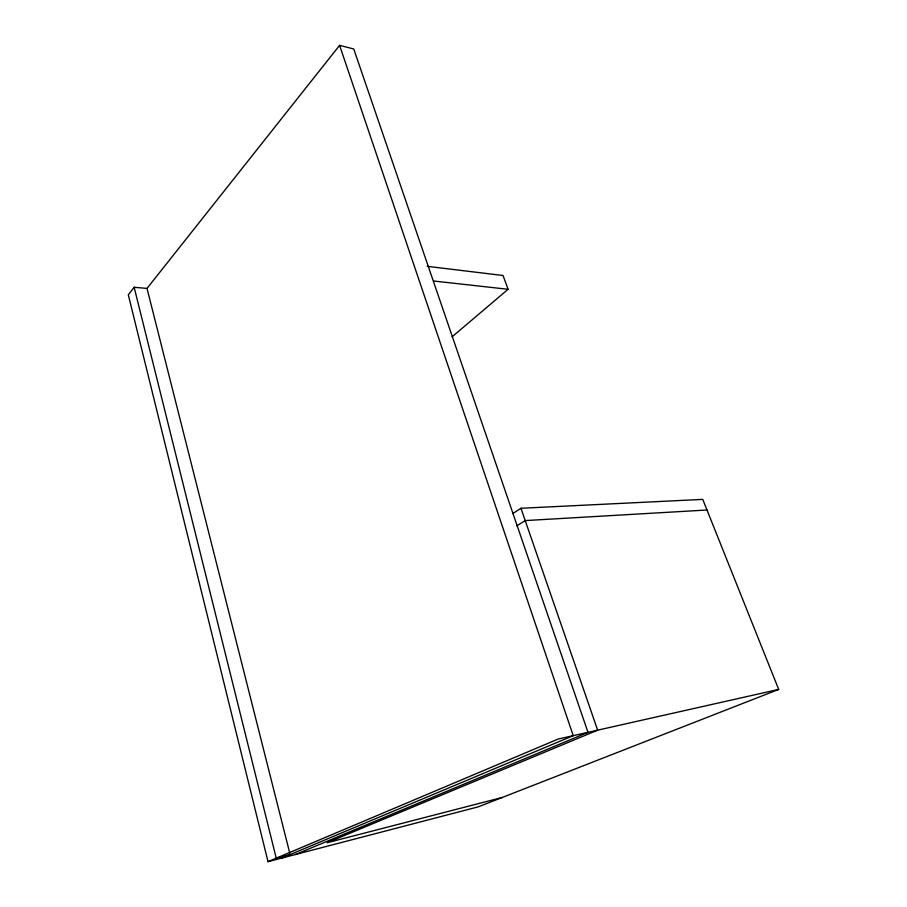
<?xml version="1.0" encoding="UTF-8"?>
<svg xmlns="http://www.w3.org/2000/svg" width="907" height="907" viewBox="0 0 907 907"><rect width="100%" height="100%" fill="white"/><g stroke="black" fill="none" stroke-linecap="round" stroke-linejoin="round"><path stroke-width="1.36" d="M295.444 854.496L587.985 732.346L353.753 48.989L339.603 45.35L147.013 288.415L134.157 287.281L128.306 294.809L268.007 861.65L478.284 806.833L778.694 689.411L702.744 499.383L520.958 508.283L512.636 513.634M452.105 336.814L508.09 289.288L503.056 275.501L427.22 266.329M516.831 525.856L525.21 520.584L706.995 510.006M268.007 861.65L558.122 739.069L778.694 689.411M281.839 858.045L573.224 735.668L339.603 45.35M502.285 797.457L327.064 842.739L597.645 730.169L520.958 508.283M290.127 854.564L276.238 858.181L134.157 287.281M433.58 281L508.09 289.288M147.013 288.415L289.775 853.192"/></g></svg>
